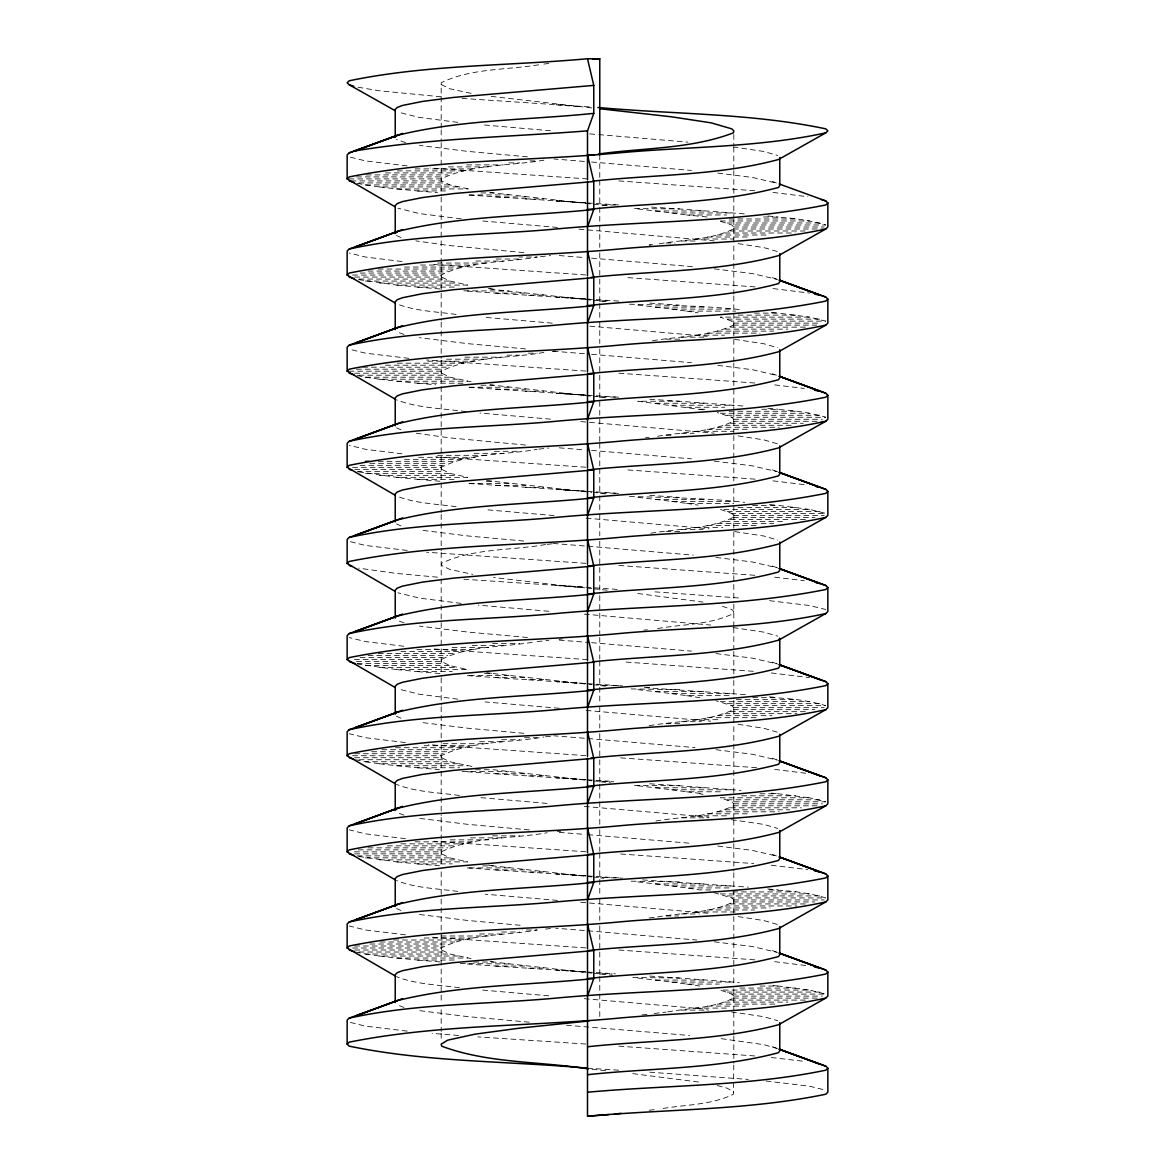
<?xml version="1.0" encoding="UTF-8"?>
<svg xmlns="http://www.w3.org/2000/svg" width="1175" height="1175" viewBox="0 0 1175 1175"><rect width="100%" height="100%" fill="white"/><g stroke="black" fill="none" stroke-linecap="round" stroke-linejoin="round"><path stroke-width="0.75" stroke-dasharray="5 3.75" d="M659.263 243.812C683.835 239.45 710.669 240.17 733.362 228.993L733.817 226.995L731.761 224.983L717.264 220.312M652.536 340.75C679.326 336.065 708.51 336.975 733.362 325.123L733.817 323.125L731.761 321.127L720.319 317.118L809.546 317.118L825.79 321.127L731.761 321.127M657.574 436.292C682.719 431.857 710.126 432.606 733.362 421.267L733.817 419.255L731.761 417.257L717.264 412.587M650.847 533.23C678.195 528.442 707.982 529.426 733.362 517.397L733.817 515.399L731.761 513.402L720.319 509.392L809.546 509.392L825.79 513.402L731.761 513.402M649.173 725.695C677.064 720.804 707.438 721.876 733.362 709.671L733.817 707.673L731.761 705.661L715.722 700.667M655.9 821.031C681.588 816.522 709.597 817.315 733.362 805.815L733.817 803.803L731.761 801.805L720.319 797.796L809.546 797.796L825.79 801.805L731.761 801.805M657.574 916.97C682.719 912.534 710.126 913.283 733.362 901.945L733.817 899.947L731.761 897.935L712.667 892.266M667.694 1011.881C689.49 1007.842 713.387 1008.414 733.362 998.089L733.817 996.077L731.761 994.079L720.319 990.07L809.546 990.07L825.79 994.079L731.761 994.079M733.817 1065.005L733.362 1094.219C711.213 1105.234 684.952 1104.529 660.938 1108.833M441.183 128.134L441.183 82.779C471.748 67.651 508.951 70.236 542.204 64.214M348.96 178.923L441.183 178.923C472.291 163.648 510.053 166.248 543.878 160.167M352.588 275.053L441.183 275.053C470.117 260.351 505.603 262.877 537.195 257.031L519.071 257.031M348.96 371.197L441.183 371.197C472.291 355.922 510.053 358.522 543.878 352.441M352.588 467.327L441.183 467.327C470.117 452.625 505.603 455.151 537.195 449.305M354.395 659.601L441.183 659.601C469.559 645.075 504.413 647.513 535.433 641.77M352.588 755.745L441.183 755.745C472.291 740.47 510.053 743.07 543.878 736.989M354.395 851.875L441.183 851.875C473.378 836.321 512.285 838.965 547.212 832.752M352.588 948.005L441.183 948.005C470.117 933.317 505.603 935.843 537.195 929.983L522.699 929.983M652.536 244.62L649.173 245.017L652.742 245.017M657.574 628.552C682.719 624.131 710.126 624.88 733.362 613.541L733.817 611.529L731.761 609.531L720.319 605.522M649.173 917.969L655.9 917.161M654.211 1013.511L665.975 1012.101M649.173 1110.243L654.211 1109.641M645.604 437.688L649.173 437.291M643.812 630.167L647.381 629.756M642.02 1014.906L649.173 1014.098M543.878 64.038L552.235 63.127M540.529 256.664L550.561 255.577M552.235 351.531L555.569 351.163L552.015 351.163M538.855 449.129L548.887 448.028M545.553 544.524C511.169 550.678 472.835 548.049 441.183 563.471L441.638 565.469L449.966 569.478L472.835 574.34M547.212 544.348L555.569 543.438M537.195 641.579L548.887 640.302M545.553 736.798L553.895 735.888M545.553 929.072L553.895 928.162M559.021 639.215L562.458 638.847M557.288 831.665L560.739 831.298M529.94 160.902L537.195 160.902M508.848 162.899L519.673 162.899M466.769 164.897L503.311 164.897M448.439 166.909L488.389 166.909M415.039 168.906L475.17 168.906M397.341 170.904L463.861 170.904M385.488 172.916L454.681 172.916M366.218 174.913L447.763 174.913M356.451 176.911L443.239 176.911M351.031 180.921L441.638 180.921L449.966 184.93L471.116 189.513M358.992 182.933L444.591 182.933M357.038 183.256L365.454 184.93L449.966 184.93M365.454 184.93L379.363 186.928L457.721 186.928M379.363 186.928L396.827 188.94L467.679 188.94M396.827 188.94L417.551 190.938L448.63 190.938M480.913 192.935L493.559 192.935L591.789 204.053M509.025 194.947L467.327 194.947L585.752 202.849M495.527 196.945L525.827 196.945M525.298 198.942L543.687 198.942M585.958 202.952L556.127 200.954L618.873 204.964L600.498 204.964M634.471 208.592L679.473 208.959L744.715 213.894M637.805 208.959L655.327 210.971L707.673 210.971M655.327 210.971L671.689 212.969L733.817 212.969M671.689 212.969L686.611 214.966L726.561 214.966M707.115 216.978L686.611 214.966M763.603 216.978C784.474 216.861 805.727 219.049 825.79 224.983L731.761 224.983M729.117 218.976L795.637 218.976M720.319 220.973L809.546 220.973M727.237 222.986L819.651 222.986M733.817 226.995L824.218 226.995M733.362 228.993L823.969 228.993M730.409 230.99L805.081 230.99M725.034 233.002L795.167 233.002M717.279 235L766.482 235M707.321 236.998L750.928 236.998M695.306 239.01L733.685 239.01M681.441 241.007L695.894 241.007M665.975 243.005L675.038 243.005M496.202 259.029L519.673 259.029M475.904 261.041L503.311 261.041M437.541 263.038L488.389 263.038M420.503 265.036L475.17 265.036M404.538 267.048L463.861 267.048M378.203 269.046L454.681 269.046M368.039 271.058L447.763 271.058M360.064 273.055L443.239 273.055M354.659 277.065L441.638 277.065L449.966 281.06L467.679 285.07L396.827 285.07L357.038 279.4M358.992 279.062L444.591 279.062M365.454 281.06L449.966 281.06M379.363 283.072L457.721 283.072M396.827 285.07L417.551 287.067L455.929 287.067M489.946 289.079L591.789 300.183M463.846 290.812L509.025 291.077M467.327 291.077L495.527 293.089L525.827 293.089M495.527 293.089L525.298 295.087L543.687 295.087M585.958 299.096L525.298 295.087M593.537 300.359L608.856 301.094M629.447 304.193C667.268 305.294 705.191 305.75 742.908 309.877M637.805 305.103L655.327 307.101L707.673 307.101M655.327 307.101L671.689 309.098L733.817 309.098M671.689 309.098L686.611 311.111L735.653 311.111M754.497 313.108L778.173 313.108L809.546 317.118M738.106 315.12L795.637 315.12M727.237 319.115L819.651 319.115M733.817 323.125L820.605 323.125M733.362 325.123L816.728 325.123M730.409 327.135L806.902 327.135M725.034 329.132L787.97 329.132M717.279 331.13L773.767 331.13M707.321 333.142L760.005 333.142M695.306 335.139L724.549 335.139M681.441 337.152L704.927 337.152M665.975 339.149L682.293 339.149M528.133 353.161L537.195 353.161M507.042 355.173L519.673 355.173M464.947 357.171L503.311 357.171M446.617 359.183L488.389 359.183M427.803 361.18L475.17 361.18M397.341 363.178L463.861 363.178M385.488 365.19L454.681 365.19M362.59 367.188L447.763 367.188M356.451 369.185L443.239 369.185M354.659 373.195L441.638 373.195L449.966 377.204L471.116 381.787M358.992 375.192L444.591 375.192M357.038 375.53L365.454 377.204L449.966 377.204M365.454 377.204L379.363 379.202L457.721 379.202M379.363 379.202L396.827 381.214L467.679 381.214M396.827 381.214L417.551 383.212L463.244 383.212M480.913 385.209L493.559 385.209L591.789 396.313M509.025 387.221L467.327 387.221L585.752 395.123M495.527 389.219L525.827 389.219M525.298 391.216L543.687 391.216M585.958 395.226L556.127 393.228L618.873 397.223L593.537 396.504M742.908 406.007L679.473 401.233L637.805 401.233L703.061 409.825M655.327 403.245L707.673 403.245M671.689 405.243L733.817 405.243M686.611 407.24L724.755 407.24M699.83 409.252L707.115 409.252M761.782 409.252C783.255 409.003 805.139 411.162 825.79 417.257L731.761 417.257M729.117 411.25L795.637 411.25M720.319 413.248L809.546 413.248M727.237 415.26L819.651 415.26M733.817 419.255L822.412 419.255M733.362 421.267L823.969 421.267M730.409 423.264L803.259 423.264M725.034 425.277L793.36 425.277M717.279 427.274L779.245 427.274M707.321 429.272L750.928 429.272M695.306 431.284L733.685 431.284M681.441 433.281L694.087 433.281M665.975 435.279L673.231 435.279M494.396 451.303L519.673 451.303M474.083 453.315L503.311 453.315M437.541 455.312L488.389 455.312M418.682 457.31L475.17 457.31M404.538 459.322L463.861 459.322M378.203 461.32L454.681 461.32M369.846 463.317L447.763 463.317M360.064 465.329L443.239 465.329M354.659 469.339L441.638 469.339L449.966 473.334L467.679 477.344L396.827 477.344L357.038 471.674M357.171 471.337L444.591 471.337M365.454 473.334L449.966 473.334M379.363 475.346L457.721 475.346M396.827 477.344L417.551 479.341L454.108 479.341M486.332 481.353L493.559 481.353L591.789 492.457M509.025 483.351L467.327 483.351L585.752 491.253M495.527 485.348L525.827 485.348M525.298 487.361L543.687 487.361M585.958 491.37L556.127 489.358L618.873 493.368L593.537 492.633M629.447 496.467C667.87 497.51 706.395 498.156 744.715 502.298M637.805 497.377L655.327 499.375L707.673 499.375M655.327 499.375L671.689 501.373L733.817 501.373M671.689 501.373L686.611 503.385L733.832 503.385M752.661 505.382L778.173 505.382L809.546 509.392M738.106 507.38L795.637 507.38M727.237 511.389L819.651 511.389M733.817 515.399L824.218 515.399M733.362 517.397L814.907 517.397M730.409 519.409L806.902 519.409M725.034 521.406L786.163 521.406M717.279 523.404L773.767 523.404M707.321 525.416L758.183 525.416M695.306 527.413L722.728 527.413M681.441 529.411L703.12 529.411M665.975 531.423L682.293 531.423M492.604 643.577L519.673 643.577M472.247 645.589L503.311 645.589M452.067 647.587L488.389 647.587M416.861 649.584L475.17 649.584M400.939 651.596L463.861 651.596M378.203 653.594L454.681 653.594M368.039 655.591L447.763 655.591M360.064 657.603L443.239 657.603M356.466 661.598L441.638 661.598L449.966 665.608L467.679 669.618L396.827 669.618L357.038 663.948M357.171 663.611L444.591 663.611M365.454 665.608L449.966 665.608M379.363 667.62L457.721 667.62M396.827 669.618L417.551 671.615L452.272 671.615M484.526 673.627L493.559 673.627L591.789 684.731M469.148 675.625L509.025 675.625M467.327 675.625L495.527 677.623L525.827 677.623M495.527 677.623L525.298 679.635L543.687 679.635M585.958 683.63L525.298 679.635M593.537 684.908L622.5 685.877M644.355 687.639L746.536 694.733M631.122 688.917L679.473 689.652M637.805 689.652L655.327 691.649L707.673 691.649M655.327 691.649L671.689 693.647L733.817 693.647M671.689 693.647L686.611 695.659L732.01 695.659M752.661 697.656C777.16 697.098 802.202 698.64 825.79 705.661L731.761 705.661M736.299 699.654L795.637 699.654M720.319 701.666L809.546 701.666M727.237 703.663L819.651 703.663M733.817 707.673L824.218 707.673M733.362 709.671L814.907 709.671M730.409 711.683L806.902 711.683M725.034 713.68L796.958 713.68M717.279 715.678L771.946 715.678M707.321 717.69L756.377 717.69M695.306 719.688L719.071 719.688M681.441 721.685L701.313 721.685M665.975 723.697L680.487 723.697M524.505 737.709L537.195 737.709M501.622 739.721L519.673 739.721M479.562 741.719L503.311 741.719M442.99 743.716L488.389 743.716M424.16 745.728L475.17 745.728M395.534 747.726L463.861 747.726M381.846 749.723L454.681 749.723M371.652 751.736L447.763 751.736M354.644 753.733L443.239 753.733M354.659 757.743L441.638 757.743L449.966 761.752L472.835 766.614M358.992 759.74L444.591 759.74M355.349 759.74L365.454 761.752L449.966 761.752M365.454 761.752L379.363 763.75L457.721 763.75M379.363 763.75L396.827 765.748L467.679 765.748M396.827 765.748L417.551 767.76L459.587 767.76M475.493 769.757L493.559 769.757L591.789 780.861M462.098 771.358L509.025 771.755M467.327 771.755L495.527 773.767L525.827 773.767M495.527 773.767L525.298 775.764L543.687 775.764M585.958 779.774L525.298 775.764M593.537 781.052L613.864 781.772M634.471 785.414L679.473 785.781L741.087 790.408M637.805 785.781L655.327 787.779L707.673 787.779M655.327 787.779L671.689 789.791L733.817 789.791M671.689 789.791L686.611 791.788L722.933 791.788M686.611 791.788L703.472 793.786M759.961 793.786L778.173 793.786L809.546 797.796M741.704 795.798L795.637 795.798M727.237 799.808L819.651 799.808M733.817 803.803L822.412 803.803M733.362 805.815L818.534 805.815M730.409 807.812L801.438 807.812M725.034 809.81L789.762 809.81M717.279 811.822L779.245 811.822M707.321 813.82L747.285 813.82M695.306 815.817L728.206 815.817M681.441 817.829L708.525 817.829M492.604 835.851L519.673 835.851M470.426 837.848L503.311 837.848M450.245 839.861L488.389 839.861M415.039 841.858L475.17 841.858M400.939 843.87L463.861 843.87M387.309 845.868L454.681 845.868M368.039 847.865L447.763 847.865M358.257 849.877L443.239 849.877M354.659 853.873L441.638 853.873L449.966 857.882L467.679 861.892L396.827 861.892L357.038 856.208M357.171 855.885L444.591 855.885M365.454 857.882L449.966 857.882M379.363 859.88L457.721 859.88M396.827 861.892L417.551 863.889L452.272 863.889M482.719 865.902L493.559 865.902L591.789 877.005M469.148 867.899L509.025 867.899M467.327 867.899L495.527 869.897L525.827 869.897M495.527 869.897L525.298 871.909L543.687 871.909M585.958 875.904L525.298 871.909M593.537 877.182L622.5 878.151M642.578 879.913L748.357 887.154M631.122 881.191L679.473 881.911M637.805 881.911L655.327 883.923L707.673 883.923M655.327 883.923L671.689 885.921L733.817 885.921M671.689 885.921L686.611 887.933L732.01 887.933M710.758 889.93L699.83 889.93L686.611 887.933M769.067 889.93C788.102 890.327 807.504 892.457 825.79 897.935L731.761 897.935M732.715 891.928L795.637 891.928M720.319 893.94L809.546 893.94M727.237 895.938L819.651 895.938M733.817 899.947L824.218 899.947M733.362 901.945L814.907 901.945M730.409 903.942L806.902 903.942M725.034 905.954L796.958 905.954M717.279 907.952L770.124 907.952M707.321 909.964L754.556 909.964M695.306 911.962L737.342 911.962M681.441 913.959L699.507 913.959M665.975 915.971L678.665 915.971M501.622 931.995L519.673 931.995M479.562 933.993L503.311 933.993M441.168 935.99L488.389 935.99M424.16 938.002L475.17 938.002M393.742 940L463.861 940M380.024 941.998L454.681 941.998M369.846 944.01L447.763 944.01M354.644 946.007L443.239 946.007M354.659 950.017L441.638 950.017L449.966 954.027L471.116 958.594M358.992 952.014L444.591 952.014M355.349 952.014L365.454 954.027L449.966 954.027M365.454 954.027L379.363 956.024L457.721 956.024M379.363 956.024L396.827 958.022L467.679 958.022M396.827 958.022L417.551 960.034L457.765 960.034M473.687 962.031L493.559 962.031L591.789 973.135M460.365 963.5L509.025 964.029M467.327 964.029L495.527 966.041L525.827 966.041M495.527 966.041L525.298 968.038L543.687 968.038M585.958 972.048L525.298 968.038M593.537 973.326L612.19 974.046M632.796 977.512L679.473 978.055L739.266 982.52M637.805 978.055L655.327 980.053L707.673 980.053M655.327 980.053L671.689 982.065L733.817 982.065M671.689 982.065L686.611 984.062L719.306 984.062M759.961 986.06L778.173 986.06L809.546 990.07M739.898 988.072L795.637 988.072M727.237 992.067L819.651 992.067M733.817 996.077L822.412 996.077M733.362 998.089L818.534 998.089M730.409 1000.087L808.723 1000.087M725.034 1002.084L787.97 1002.084M717.279 1004.096L777.424 1004.096M707.321 1006.094L745.479 1006.094M695.306 1008.091L726.37 1008.091M681.441 1010.103L708.525 1010.103M462.098 98.406L592.729 107.145M587.5 178.923L430.285 167.981M585.752 274.95L433.913 264.419M585.752 298.979L556.127 297.084L585.693 298.949M587.5 299.096L618.873 301.094M585.752 371.08L426.643 359.947M585.752 467.224L435.734 456.855M585.752 563.354L426.643 552.221M463.846 579.216L585.752 587.383M617.125 589.395L562.311 585.502L493.559 577.483M587.5 659.601L433.913 648.967M585.752 683.527L556.127 681.632L618.873 685.642M585.752 755.628L428.464 744.642M585.752 779.657L556.127 777.777L585.693 779.627M587.5 779.774L613.644 781.448M585.752 851.757L433.913 841.241M585.752 875.801L556.127 873.906L618.873 877.916M585.752 947.902L430.285 937.077M585.752 971.931L556.127 970.036L615.392 973.825M585.752 1044.032L477.902 1036.893M587.5 1068.178L618.873 1070.19M618.873 180.921L757.449 190.938M627.935 277.652L757.449 287.067M618.873 373.195L757.449 383.212M627.935 469.927L755.628 479.194M618.873 565.469L757.449 575.486M626.128 662.083L755.628 671.468M646.074 687.404L649.702 687.639M620.679 757.86L757.449 767.76M620.679 853.99L753.807 863.581M618.873 950.017L757.449 960.034M618.873 1046.147L755.628 1056.017M651.449 207.079L679.473 208.959M649.702 303.091L679.473 305.103M649.702 399.236L679.473 401.233M649.702 495.365L679.473 497.377M654.96 591.862L741.087 598.134M649.702 783.784L679.473 785.781M649.702 976.058L679.473 978.055M649.702 1072.188L748.357 1079.428M458.617 1035.469L432.092 1033.368M556.127 104.81L581.346 106.822M589.732 133.891L596.915 134.464M598.707 134.611L687.962 142.146M584.357 161.43L554.012 158.992M591.539 162.003L691.488 170.434M578.981 229.169L714.253 240.89M559.285 255.562L584.357 257.56M591.539 258.133L693.25 266.74M589.732 326.165L707.291 336.3M584.357 353.704L552.265 351.119M591.539 354.277L691.488 362.708M580.773 421.59L714.253 433.164M559.285 447.837L584.357 449.834M591.539 450.407L691.488 458.852M586.149 518.146L709.024 528.75M584.357 545.964L552.265 543.393M587.941 546.258L693.25 555.143M556.127 585.502L581.346 587.5M584.357 614.143L710.772 625.071M559.285 640.111L589.732 642.534M591.539 642.681L691.488 651.126M586.149 710.42L710.772 721.2M584.357 738.238L554.012 735.814M587.941 738.532L695.012 747.594M584.357 806.417L709.024 817.154M559.285 832.37L584.357 834.382M587.941 834.661L689.725 843.224M580.773 902.268L710.772 913.474M584.357 930.512L555.775 928.221M587.941 930.806L696.775 940.029M584.357 998.691L707.291 1009.252M566.453 1025.217L689.725 1035.498M550.502 130.748L481.75 124.785M557.538 227.451L481.75 220.915M552.265 323.154L483.468 317.221M550.502 419.152L480.017 413.027M554.012 515.575L485.187 509.656M548.754 611.279L478.298 605.125M559.285 708.275L485.187 701.93M546.992 803.406L480.017 797.575M557.538 900.402L485.187 894.204M548.754 995.827L481.75 990.011M441.183 96.805L379.363 90.798L355.349 86.788M527.413 156.804L467.958 151.413L419.416 145.406M417.551 190.938L437.555 192.627M523.771 252.625L449.32 245.546L415.832 240.875M417.551 287.067L441.183 289.079M525.592 348.916L467.958 343.688L419.416 337.68M417.551 383.212L435.734 384.754M525.592 445.061L449.32 437.82L415.832 433.149M417.551 479.341L441.183 481.353M523.771 541.043L467.958 535.962L419.416 529.954M437.555 577.175L396.827 573.473L358.713 568.142M527.413 637.482L467.958 632.091L419.416 626.084M417.551 671.615L441.183 673.627M523.771 733.317L467.958 728.236L419.416 722.214M417.551 767.76L439.377 769.61M529.235 829.917L467.958 824.365L419.416 818.358M417.551 863.889L439.377 865.74M520.128 925.283L467.958 920.495L419.416 914.488M417.551 960.034L441.183 962.031M529.235 1022.191L467.958 1016.639L419.416 1010.632M772.988 192.436L807.812 196.695M407.196 165.895L365.454 160.902L349.21 156.892M767.804 215.98L778.173 216.978M772.988 288.58L809.546 293.089M402.012 261.54L365.454 257.031L349.21 253.022M771.27 312.447L778.173 313.108M774.722 384.886L804.332 388.47M408.915 358.346L365.454 353.161L349.21 349.166M767.804 408.239L778.173 409.252M772.988 480.854L806.065 484.849M402.012 453.814L365.454 449.305L349.21 445.296M769.537 504.545L778.173 505.382M774.722 577.145L804.332 580.744M407.196 550.443L365.454 545.435L349.21 541.44M769.537 600.689L809.546 605.522L825.79 609.531M771.27 672.952L809.546 677.623M403.73 646.25L365.454 641.579L349.21 637.57M769.537 696.819L778.173 697.656M774.722 769.419L807.812 773.517M405.463 742.556L365.454 737.709L349.21 733.714M771.27 793.125L778.173 793.786M771.27 865.226L807.812 869.647M405.463 838.686L365.454 833.853L349.21 829.844M767.804 888.932L778.173 889.93M774.722 961.693L806.065 965.542M405.463 934.83L365.454 929.983L349.21 925.973M772.988 985.561L778.173 986.06M771.27 1057.5L802.598 1061.172M407.196 1031.136L365.454 1026.128L349.21 1022.118M766.085 1081.029L809.546 1086.214L825.79 1090.209M591.789 107.909L488.359 96.056M717.749 173.078L752.441 177.454L777.468 183.329M593.537 204.23L607.387 205.684M714.253 268.855L752.441 273.584L777.468 279.459M600.498 301.094L609.105 302.004M717.749 365.352L752.441 369.714L777.468 375.603M600.498 397.223L607.387 397.958M714.253 461.129L752.441 465.858L777.468 471.733M600.498 493.368L607.387 494.087M716.001 557.435L752.441 561.988L777.468 567.877M562.311 585.502L591.789 588.587M593.537 588.778L609.105 590.408M716.001 653.579L752.441 658.132L777.468 664.007M600.498 685.642L605.668 686.185M716.001 749.709L752.441 754.262L777.468 760.152M600.498 781.772L610.824 782.873M717.749 846.029L752.441 850.406L777.468 856.281M600.498 877.916L603.935 878.283M714.253 941.807L752.441 946.536L777.468 952.426M600.498 974.046L612.542 975.323M605.668 1070.733L590.056 1069.088M457.795 122.362L419.416 117.441L397.958 112.095M461.188 218.858L419.416 213.571L397.958 208.239M456.091 314.445C436.204 311.551 415.304 311.272 396.46 303.708M466.269 411.676C443.019 408.327 418.579 408.357 396.46 399.838M456.091 506.719C436.204 503.811 415.304 503.546 396.46 495.982M461.188 603.407L419.416 598.119L397.958 592.788M457.795 699.169L419.416 694.263L397.958 688.917M459.484 795.49C438.466 792.479 416.391 792.258 396.46 784.386M457.795 891.443C437.335 888.491 415.847 888.241 396.46 880.516M459.484 987.764C438.466 984.753 416.391 984.533 396.46 976.66M632.796 1073.642L699.83 1082.204M637.805 593.507L703.061 602.099M733.053 146.875L763.941 151.487L777.718 155.497M734.742 339.355L763.941 343.761L777.718 347.771M734.742 531.629L763.941 536.035L777.718 540.045M733.053 627.567L763.941 632.165L777.718 636.174M731.364 819.636L763.941 824.439L777.718 828.448M731.364 1011.91L763.941 1016.713L777.718 1020.723M721.23 1038.671L763.941 1044.678L777.468 1048.555M738.12 243.622L763.941 247.631L777.718 251.626M738.12 435.896L763.941 439.891L777.718 443.9M738.12 724.299L763.941 728.309L777.718 732.319M738.12 916.573L763.941 920.583L777.718 924.578M490.093 192.436L493.559 192.935M488.359 288.33L493.559 289.079M490.093 384.71L493.559 385.209M486.626 480.355L493.559 481.353M486.626 672.614L493.559 673.627M488.359 865.138L493.559 865.902M490.093 961.532L493.559 962.031M686.611 311.111L698.185 312.858M686.611 503.385L698.185 505.133M686.611 695.659L699.83 697.656M686.611 984.062L699.83 986.06M471.116 93.368L449.966 88.786L441.638 84.791L441.183 82.779M699.83 793.786L703.061 794.359M717.264 1085.538L727.237 1088.212L733.817 1092.221M405.581 142.601L396.46 139.399M404.038 334.464L396.46 331.673M404.038 622.882L396.46 620.077M404.038 815.156L396.46 812.351M404.038 1007.43L396.46 1004.625M772.401 181.449L776.396 182.962M772.401 277.594L776.396 279.092M772.401 373.723L776.396 375.222M772.401 469.868L776.396 471.366M772.401 565.998L776.396 567.496M772.401 662.142L776.396 663.64M772.401 758.272L776.396 759.77M772.401 854.401L776.396 855.914M772.401 950.546L776.396 952.044M772.401 1046.675L776.396 1048.188M396.46 235.529L400.969 237.526M396.46 427.803L400.969 429.8M396.46 523.933L400.969 525.945M396.46 716.207L400.969 718.219M396.46 908.481L400.969 910.493M441.183 178.923L441.638 180.921M441.183 275.053L441.638 277.065M441.183 371.197L441.638 373.195M441.183 467.327L441.638 469.339M441.183 659.601L441.638 661.598M441.183 755.745L441.638 757.743M441.183 851.875L441.638 853.873M441.183 948.005L441.638 950.017M733.817 134.479L733.817 145.362M733.817 147.183L733.817 168.95M733.817 170.757L733.817 217.918M733.817 219.74L733.817 294.103M733.817 295.924L733.817 337.636M733.817 339.443L733.817 361.21M733.817 363.031L733.817 410.192M733.817 411.999L733.817 433.766M733.817 435.587L733.817 457.354M733.817 459.161L733.817 480.928M733.817 488.183L733.817 602.467M733.817 604.273L733.817 626.04M733.817 627.861L733.817 649.628M733.817 651.435L733.817 678.651M733.817 680.457L733.817 698.596M733.817 700.418L733.817 794.741M733.817 796.547L733.817 818.314M733.817 820.135L733.817 841.902M733.817 843.709L733.817 870.925M733.817 872.731L733.817 987.015M733.817 988.821L733.817 1010.588M733.817 1012.409L733.817 1034.176M733.817 1035.983L733.817 1063.199M599.779 154.88L599.779 178.468M599.779 180.274L599.779 205.669M599.779 207.49L599.779 223.808M599.779 225.629L599.779 247.396M599.779 252.831L599.779 301.813M599.779 303.62L599.779 319.952M599.779 321.759L599.779 343.526M599.779 348.975L599.779 441.477M599.779 443.298L599.779 466.872M599.779 468.693L599.779 494.087M599.779 495.894L599.779 512.227M599.779 514.033L599.779 535.8M599.779 541.249L599.779 593.845M599.779 595.666L599.779 633.751M599.779 637.379L599.779 659.146M599.779 660.967L599.779 704.501M599.779 706.307L599.779 728.074M599.779 733.523L599.779 782.491M599.779 784.312L599.779 826.025M599.779 829.653L599.779 851.42M599.779 853.241L599.779 896.775M599.779 898.581L599.779 920.348M599.779 925.797L599.779 974.765M599.779 976.587L599.779 1016.493M441.183 129.94L441.183 140.824M441.183 142.645L441.183 166.218M441.183 168.04L441.183 195.241M441.183 197.062L441.183 320.408M441.183 322.214L441.183 358.493M441.183 360.314L441.183 512.682M441.183 514.488L441.183 550.767M441.183 552.588L441.183 675.933M441.183 677.74L441.183 704.956M441.183 706.762L441.183 743.041M441.183 744.862L441.183 815.597M441.183 817.418L441.183 839.185M441.183 840.992L441.183 864.565M441.183 871.821L441.183 897.215M441.183 899.037L441.183 993.36M441.183 995.166L441.183 1002.422M441.183 1009.678L441.183 1031.444M441.183 1033.266L441.183 1040.521"/><path stroke-width="1.5" d="M587.5 179.76L587.5 130.851L593.772 113.358L593.772 85.393L587.5 58.75C508.202 65.962 427.318 64.552 349.21 80.781L347.154 82.779L349.21 84.791L394.888 110.538M587.5 226.995L593.772 209.488L593.772 181.537L587.5 154.88L594.521 154.88M587.5 323.125L593.772 305.632L593.772 277.667L587.5 251.024M587.5 419.255L593.772 401.762L593.772 373.797L587.5 347.154M587.5 515.399L593.772 497.906L593.772 469.941L587.5 443.298M587.5 611.529L593.772 594.036L593.772 566.071L587.5 539.428M587.5 707.673L593.772 690.18L593.772 662.215L587.5 635.572M587.5 803.803L593.772 786.31L593.772 758.345L587.5 731.702M587.5 899.947L593.772 882.454L593.772 854.489L587.5 827.846M587.5 996.077L593.772 978.584L593.772 950.619L587.5 923.976M592.788 661.833C654.548 655.121 718.38 656.443 778.54 640.184L779.774 638.172L779.774 666.137L778.54 668.149C716.647 684.702 651.009 683.321 587.5 690.18M593.772 113.358C528.383 120.1 461.261 119.483 397.282 135.389L349.21 152.882L347.154 154.88L347.154 178.923L394.888 206.683M347.154 178.923L349.21 176.911C437.688 159.183 529.205 161.283 618.873 152.882C687.727 146.508 758.066 147.683 825.79 132.848L827.846 130.851L825.79 128.853C751.148 113.094 673.774 114.372 597.957 107.483M593.772 209.488C528.383 216.244 461.261 215.627 397.282 231.519L349.21 249.027L347.154 251.024L347.154 275.053L394.888 302.812M347.154 275.053L349.21 273.055C437.688 255.313 529.205 257.428 618.873 249.027C687.727 242.637 758.066 243.827 825.79 228.993L827.846 226.995L827.846 202.952L825.79 200.954L779.157 183.946M593.772 305.632C528.383 312.374 461.261 311.757 397.282 327.663L349.21 345.156L347.154 347.154L347.154 371.197L394.888 398.957M347.154 371.197L349.21 369.185C437.688 351.442 529.205 353.558 618.873 345.156C687.727 338.782 758.066 339.957 825.79 325.123L827.846 323.125L827.846 299.096L825.79 297.084L779.436 280.223L825.79 297.084M593.772 401.762C528.383 408.503 461.261 407.901 397.282 423.793L349.21 441.286L347.154 443.298L347.154 467.327L394.888 495.086M347.154 467.327L349.21 465.329C437.688 447.587 529.205 449.702 618.873 441.286C687.727 434.912 758.066 436.087 825.79 421.267L827.846 419.255L827.846 395.226L825.79 393.228L779.436 376.353L825.79 393.228M593.772 497.906C528.383 504.648 461.261 504.031 397.282 519.938L349.21 537.43L347.154 539.428L347.154 563.471L394.888 591.231M347.154 563.471L349.21 561.459C437.688 543.717 529.205 545.832 618.873 537.43C687.727 531.056 758.066 532.231 825.79 517.397L827.846 515.399L827.846 491.37L825.79 489.358L779.436 472.497L825.79 489.358M593.772 594.036C528.383 600.778 461.261 600.175 397.282 616.067L349.21 633.56L347.154 635.572L347.154 659.601L394.888 687.36M347.154 659.601L349.21 657.603C437.688 639.861 529.205 641.976 618.873 633.56C687.727 627.186 758.066 628.361 825.79 613.541L827.846 611.529L827.846 587.5L825.79 585.502L779.436 568.627L825.79 585.502M827.846 202.952L825.79 204.964C737.312 222.692 645.795 220.592 556.127 228.993C487.272 235.367 416.934 234.192 349.21 249.027M593.772 690.18C528.383 696.922 461.261 696.305 397.282 712.212L349.21 729.704L347.154 731.702L347.154 755.745L394.888 783.505M347.154 755.745L349.21 753.733C437.688 735.991 529.205 738.106 618.873 729.704C687.727 723.33 758.066 724.505 825.79 709.671L827.846 707.673L827.846 683.63L825.79 681.632L779.436 664.756L825.79 681.632M827.846 299.096L825.79 301.094C737.312 318.836 645.795 316.721 556.127 325.123C487.272 331.512 416.934 330.322 349.21 345.156M593.772 786.31C528.383 793.052 461.261 792.449 397.282 808.341L349.21 825.834L347.154 827.846L347.154 851.875L394.888 879.634M347.154 851.875L349.21 849.877C437.688 832.135 529.205 834.25 618.873 825.834C687.727 819.46 758.066 820.635 825.79 805.815L827.846 803.803L827.846 779.774L825.79 777.777L779.436 760.901L825.79 777.777M827.846 395.226L825.79 397.223C737.312 414.966 645.795 412.851 556.127 421.267C487.272 427.641 416.934 426.466 349.21 441.286M593.772 882.454C528.383 889.196 461.261 888.579 397.282 904.486L349.21 921.978L347.154 923.976L347.154 948.005L394.888 975.764M347.154 948.005L349.21 946.007C437.688 928.265 529.205 930.38 618.873 921.978C687.727 915.604 758.066 916.779 825.79 901.945L827.846 899.947L827.846 875.904L825.79 873.906L779.436 857.03L825.79 873.906M827.846 491.37L825.79 493.368C737.312 511.11 645.795 508.995 556.127 517.397C487.272 523.771 416.934 522.596 349.21 537.43M593.772 978.584C528.383 985.326 461.261 984.723 397.282 1000.615L349.21 1018.108L347.154 1020.12L347.154 1044.149L349.21 1046.147C427.318 1062.391 508.202 1060.981 587.5 1068.178M347.154 1044.149L349.21 1042.152C437.688 1024.409 529.205 1026.524 618.873 1018.108C687.727 1011.734 758.066 1012.909 825.79 998.089L827.846 996.077L827.846 972.048L825.79 970.036L779.436 953.175L825.79 970.036M827.846 587.5L825.79 589.498C737.312 607.24 645.795 605.125 556.127 613.541C487.272 619.915 416.934 618.74 349.21 633.56M827.846 683.63L825.79 685.642C737.312 703.384 645.795 701.269 556.127 709.671C487.272 716.045 416.934 714.87 349.21 729.704M827.846 779.774L825.79 781.772C737.312 799.514 645.795 797.399 556.127 805.815C487.272 812.189 416.934 811.014 349.21 825.834M827.846 875.904L825.79 877.916C737.312 895.658 645.795 893.543 556.127 901.945C487.272 908.319 416.934 907.144 349.21 921.978M827.846 972.048L825.79 974.046C737.312 991.788 645.795 989.673 556.127 998.089C487.272 1004.463 416.934 1003.288 349.21 1018.108M825.79 1066.18L779.392 1049.304L825.79 1066.18L827.846 1068.178L825.79 1070.19C747.682 1086.42 666.798 1085.01 587.5 1092.221M825.79 132.848L778.54 159.506C718.38 175.765 654.548 174.429 592.788 181.156M825.79 228.993L778.54 255.636C717.808 271.998 653.373 270.661 591.025 277.418M825.79 325.123L778.54 351.766C716.647 368.333 651.009 366.952 587.5 373.797L587.5 468.164M825.79 421.267L778.54 447.91C716.647 464.478 651.009 463.082 587.5 469.941L587.5 564.294M825.79 517.397L778.54 544.04C716.647 560.607 651.009 559.212 587.5 566.071L587.5 660.438M778.54 640.184L825.79 613.541M825.79 709.671L778.54 736.314C717.808 752.676 653.373 751.339 591.025 758.095M825.79 805.815L778.54 832.458C716.647 849.011 651.009 847.63 587.5 854.489L587.5 948.842M825.79 901.945L778.54 928.588C716.647 945.155 651.009 943.76 587.5 950.619L587.5 1116.25C666.798 1109.038 747.682 1110.448 825.79 1094.219L827.846 1092.221L827.846 1068.178M825.79 998.089L778.54 1024.732C716.647 1041.285 651.009 1039.904 587.5 1046.763M402.599 133.392L349.21 152.882M402.599 229.522L355.349 247.014L397.282 231.519L395.226 233.531L395.226 205.566L397.282 203.569L402.599 201.557L422.559 197.547L453.77 193.552L593.772 181.537M402.599 325.651L355.349 343.159L397.282 327.663M402.599 421.796L355.349 439.288L397.282 423.793M402.599 517.925L355.349 535.433L397.282 519.938M402.599 614.07L355.349 631.562L397.282 616.067M402.599 710.199L355.349 727.692L397.282 712.212M402.599 806.344L355.349 823.837L397.282 808.341L395.226 810.339L395.226 782.388L397.282 780.376L402.599 778.379L422.559 774.369L453.77 770.359L593.772 758.345M402.599 902.473L355.349 919.966L397.282 904.486M402.599 998.618L355.349 1016.111L397.282 1000.615M397.282 135.389L355.349 150.885C432.033 138.195 510.126 136.961 587.5 130.851M614.393 1114.062L621.149 1113.342M592.553 59.323L599.779 58.75L599.779 154.88M598.295 154.028C643.092 147.8 690.885 149.122 733.362 132.848L733.817 130.851L731.761 128.853L711.139 122.846L671.689 116.839L600.498 108.82M588.939 1020.972L519.673 1028.125L475.17 1034.132L447.763 1040.139L441.183 1044.149L441.638 1046.147C487.889 1063.537 539.766 1061.245 588.308 1068.912M587.5 1116.25L609.091 1114.532M593.772 85.393L453.77 97.407L422.559 101.417L402.599 105.427L397.282 107.424L395.226 109.422L395.226 137.387M587.5 209.488C651.009 202.629 716.647 204.024 778.54 187.457L779.774 185.459L779.774 157.494M593.772 277.667L453.77 289.682L422.559 293.691L402.599 297.701L397.282 299.698L395.226 301.696L395.226 329.661M587.5 305.632C651.009 298.773 716.647 300.168 778.54 283.601L779.774 281.589L779.774 253.638M593.772 373.797L453.77 385.826L422.559 389.821L402.599 393.831L397.282 395.828L395.226 397.84L395.226 425.805M587.5 401.762C651.009 394.903 716.647 396.298 778.54 379.731L779.774 377.733L779.774 349.768M593.772 469.941L453.77 481.956L422.559 485.965L402.599 489.975L397.282 491.972L395.226 493.97L395.226 521.935M587.5 497.906C651.009 491.047 716.647 492.428 778.54 475.875L779.774 473.863L779.774 445.913M593.772 566.071L453.77 578.1L422.559 582.095L402.599 586.105L397.282 588.102L395.226 590.114L395.226 618.079M587.5 594.036C651.009 587.177 716.647 588.572 778.54 572.005L779.774 570.007L779.774 542.042M593.772 662.215L453.77 674.23L422.559 678.239L402.599 682.234L397.282 684.247L395.226 686.244L395.226 714.209M587.5 786.31C651.009 779.451 716.647 780.846 778.54 764.279L779.774 762.281L779.774 734.316M593.772 854.489L453.77 866.504L422.559 870.513L402.599 874.508L397.282 876.521L395.226 878.518L395.226 906.483M587.5 882.454C651.009 875.595 716.647 876.976 778.54 860.423L779.774 858.411L779.774 830.446M593.772 950.619L453.77 962.633L422.559 966.643L402.599 970.653L397.282 972.65L395.226 974.663L395.226 1002.613M587.5 978.584C651.009 971.725 716.647 973.12 778.54 956.553L779.774 954.555L779.774 926.59M587.5 1074.714C651.009 1067.869 716.647 1069.25 778.54 1052.683L779.774 1050.685L779.774 1022.72M587.5 58.75L599.779 58.75M365.454 461.32L369.097 461.32M814.598 294.088L819.651 295.087L779.157 280.091M814.598 390.218L819.651 391.216L779.157 376.22M816.287 486.685L819.651 487.361L779.157 472.365M816.287 582.829L819.651 583.49L779.157 568.494M814.598 870.895L819.651 871.909L779.157 856.913M814.598 967.04L819.651 968.038L779.157 953.043M821.178 199.456L825.79 200.954M349.21 84.791L353.822 86.289M349.21 180.921L353.822 182.419M349.21 277.065L353.822 278.563M349.21 373.195L353.822 374.693M349.21 469.339L352.28 470.338M349.21 565.469L352.28 566.467M349.21 661.598L355.349 663.611M349.21 757.743L353.822 759.241M349.21 853.873L353.822 855.385M349.21 950.017L353.822 951.515M779.157 664.639L819.651 679.635M779.157 760.768L819.651 775.764M779.157 1049.187L819.651 1064.183M587.5 181.537L587.5 275.89M587.5 277.667L587.5 372.034M587.5 662.215L587.5 756.568M587.5 758.345L587.5 852.712"/></g></svg>
